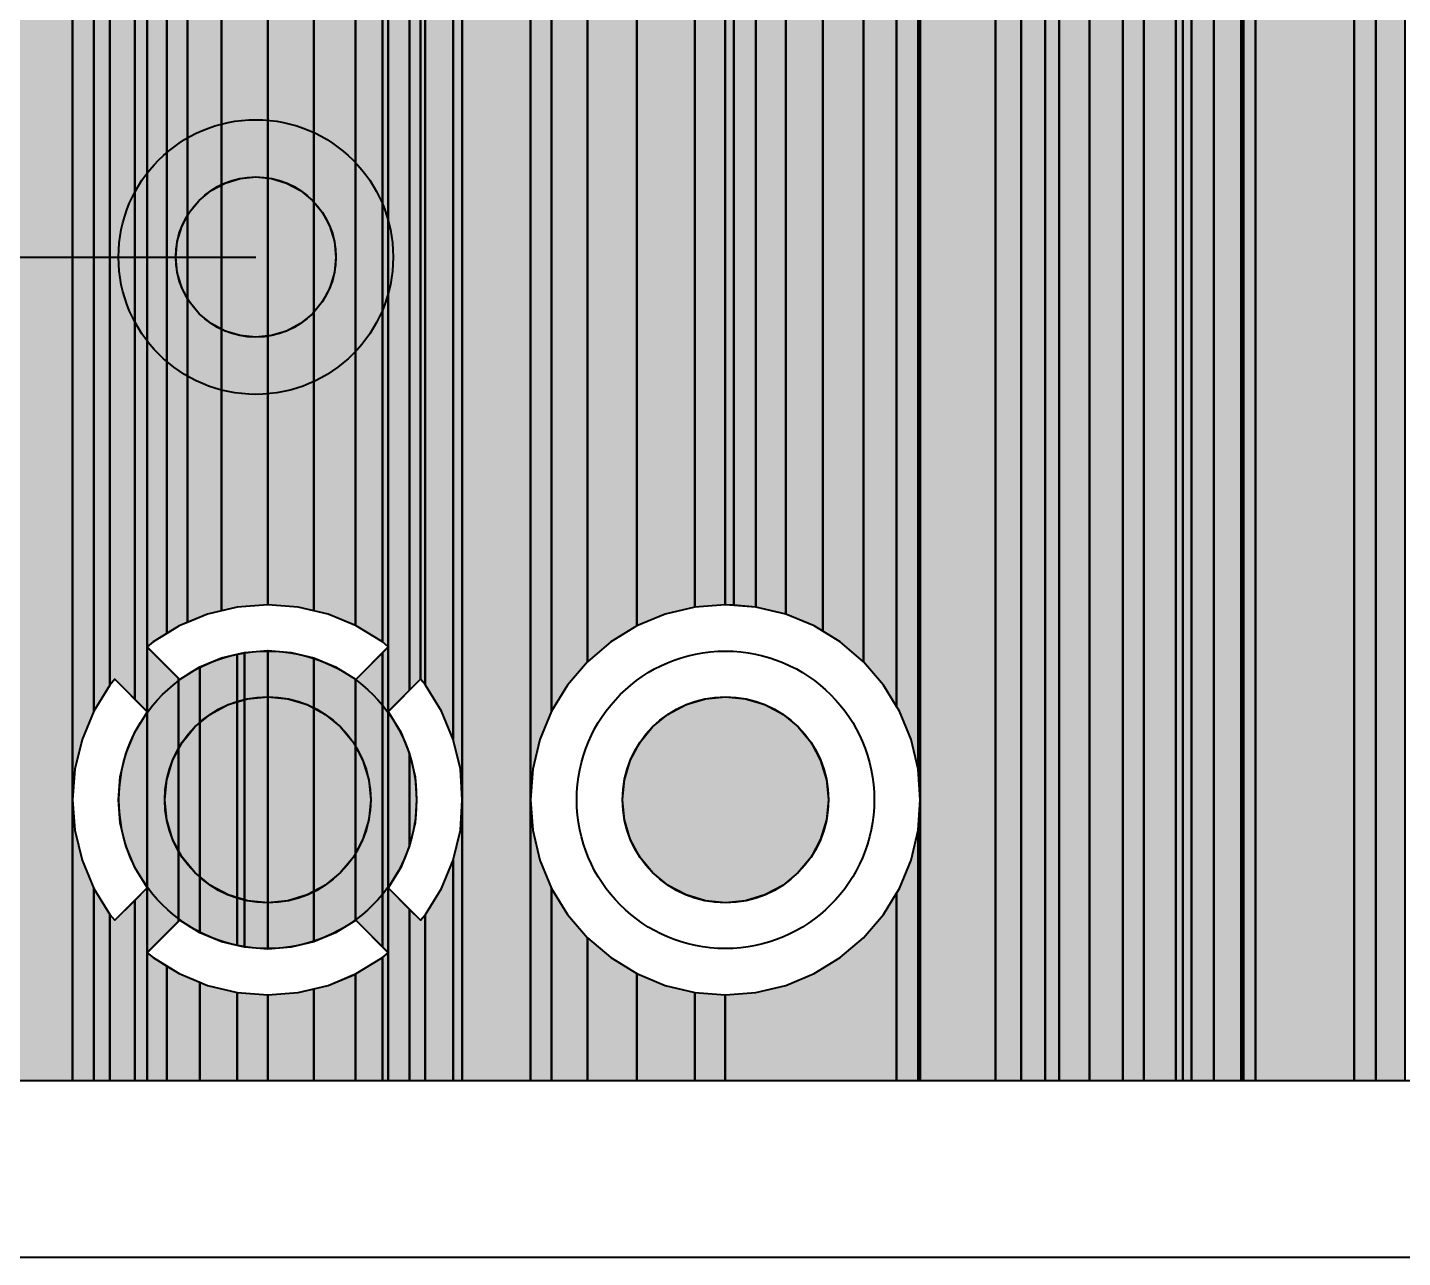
# Model space of a CAD drawing. Header units: millimetres. Extents: x 3 to 111, y 3 to 56.
# Drawn here: x 84.61 to 92.23, y 2.68 to 9.51 of the extents above; entities that cross this region are included whole.
import ezdxf

# ---------------------------------------------------------------- set-up
doc = ezdxf.new("R2010")
doc.units = ezdxf.units.MM
for name, color, linetype in [('bottom_copper', 7, 'Continuous'), ('bottom_silk', 7, 'Continuous'), ('drill_plated', 7, 'Continuous'), ('outline', 7, 'Continuous'), ('top_copper', 7, 'Continuous'), ('top_silk', 7, 'Continuous')]:
    doc.layers.add(name, color=color, linetype=linetype)

# ---------------------------------------------------------------- blocks, each defined once
blk = doc.blocks.new('Block10549')
at = {"layer": 'bottom_copper', "lineweight": 40}
for points in [[(0, 0), (-0.1208, 0), (-0.1208, 38.4656), (-0.1194, 38.4655), (0, 38.475), (0, 0)], [(0.1601, 0), (0, 0), (0, 38.475), (0.0221, 38.4767), (0.1601, 38.5098), (0.1601, 0)]]:
    blk.add_hatch(color=7, dxfattribs=at).paths.add_polyline_path(points, flags=0)
at = {"layer": 'bottom_copper', "color": 7, "lineweight": 40}
for points in [[(0, 0), (-0.1208, 0), (-0.1208, 38.4656), (-0.1194, 38.4655), (0, 38.475), (0, 0)], [(0.1601, 0), (0, 0), (0, 38.475), (0.0221, 38.4767), (0.1601, 38.5098), (0.1601, 0)]]:
    blk.add_lwpolyline(points, close=True, dxfattribs=at)
blk = doc.blocks.new('Block11096')
at = {"layer": 'bottom_copper', "lineweight": 40}
for points in [[(0, 0), (-0.0473, 0), (-0.0473, 41.0658), (0, 41.0854), (0, 0)], [(0.1238, 0), (0, 0), (0, 39.37), (0.0112, 39.2285), (0.0443, 39.0905), (0.0986, 38.9594), (0.1238, 38.9183), (0.1238, 0)], [(0.2762, 0), (0.1238, 0), (0.1238, 38.9183), (0.1728, 38.8384), (0.2649, 38.7304), (0.2762, 38.7208), (0.2762, 0)], [(0.289, 0), (0.2762, 0), (0.2762, 38.7208), (0.289, 38.7098), (0.289, 0)], [(0.355, 0), (0.289, 0), (0.289, 38.7098), (0.355, 38.6535), (0.355, 0)]]:
    blk.add_hatch(color=7, dxfattribs=at).paths.add_polyline_path(points, flags=0)
at = {"layer": 'bottom_copper', "color": 7, "lineweight": 40}
for points in [[(0, 0), (-0.0473, 0), (-0.0473, 41.0658), (0, 41.0854), (0, 0)], [(0.1238, 0), (0, 0), (0, 39.37), (0.0112, 39.2285), (0.0443, 39.0905), (0.0986, 38.9594), (0.1238, 38.9183), (0.1238, 0)], [(0.2762, 0), (0.1238, 0), (0.1238, 38.9183), (0.1728, 38.8384), (0.2649, 38.7304), (0.2762, 38.7208), (0.2762, 0)], [(0.289, 0), (0.2762, 0), (0.2762, 38.7208), (0.289, 38.7098), (0.289, 0)], [(0.355, 0), (0.289, 0), (0.289, 38.7098), (0.355, 38.6535), (0.355, 0)]]:
    blk.add_lwpolyline(points, close=True, dxfattribs=at)
blk = doc.blocks.new('Block11674')
at = {"layer": 'bottom_copper', "lineweight": 40}
for points in [[(0.3781, 0), (0.2106, 0), (0.2106, 41.0866), (0.2994, 41.0498), (0.3781, 41.0309), (0.3781, 0)], [(0.8584, 0), (0.6805, 0), (0.6805, 41.0135), (0.7204, 41.0167), (0.8584, 41.0498), (0.8584, 0)], [(0.8971, 0), (0.8584, 0), (0.8584, 41.0498), (0.8971, 41.0658), (0.8971, 0)], [(0.5642, 0), (0.3781, 0), (0.3781, 41.0309), (0.4374, 41.0167), (0.5642, 41.0067), (0.5642, 0)], [(0.6805, 0), (0.5642, 0), (0.5642, 41.0067), (0.5789, 41.0055), (0.6805, 41.0135), (0.6805, 0)], [(0.2106, 0), (0.1331, 0), (0.1331, 39.0036), (0.1691, 39.0905), (0.2022, 39.2285), (0.2106, 39.37), (0.2106, 0)], [(0.1331, 0), (0, 0), (0, 38.7908), (0.0406, 38.8384), (0.1148, 38.9594), (0.1331, 39.0036), (0.1331, 0)], [(0, 0), (-0.143, 0), (-0.143, 38.6523), (-0.0515, 38.7304), (0, 38.7908), (0, 0)]]:
    blk.add_hatch(color=7, dxfattribs=at).paths.add_polyline_path(points, flags=0)
at = {"layer": 'bottom_copper', "color": 7, "lineweight": 40}
for points in [[(0.3781, 0), (0.2106, 0), (0.2106, 41.0866), (0.2994, 41.0498), (0.3781, 41.0309), (0.3781, 0)], [(0.8584, 0), (0.6805, 0), (0.6805, 41.0135), (0.7204, 41.0167), (0.8584, 41.0498), (0.8584, 0)], [(0.8971, 0), (0.8584, 0), (0.8584, 41.0498), (0.8971, 41.0658), (0.8971, 0)], [(0.5642, 0), (0.3781, 0), (0.3781, 41.0309), (0.4374, 41.0167), (0.5642, 41.0067), (0.5642, 0)], [(0.6805, 0), (0.5642, 0), (0.5642, 41.0067), (0.5789, 41.0055), (0.6805, 41.0135), (0.6805, 0)], [(0.2106, 0), (0.1331, 0), (0.1331, 39.0036), (0.1691, 39.0905), (0.2022, 39.2285), (0.2106, 39.37), (0.2106, 0)], [(0.1331, 0), (0, 0), (0, 38.7908), (0.0406, 38.8384), (0.1148, 38.9594), (0.1331, 39.0036), (0.1331, 0)], [(0, 0), (-0.143, 0), (-0.143, 38.6523), (-0.0515, 38.7304), (0, 38.7908), (0, 0)]]:
    blk.add_lwpolyline(points, close=True, dxfattribs=at)
blk = doc.blocks.new('Block11856')
at = {"layer": 'bottom_copper', "lineweight": 40}
for points in [[(0.4287, 0), (0.01, 0), (0.01, 38.4757), (0.0221, 38.4767), (0.1601, 38.5098), (0.2912, 38.5641), (0.4122, 38.6383), (0.4287, 38.6523), (0.4287, 0)], [(0, 1.7294), (-0.0397, 1.8946), (-0.1047, 2.0516), (-0.1208, 2.0779), (-0.1208, 38.4656), (-0.1194, 38.4655), (0, 38.475), (0, 1.7294)], [(0.01, 1.56), (0, 1.7294), (0, 38.475), (0.01, 38.4757), (0.01, 1.56)], [(0.01, 0), (0, 0), (0, 1.3906), (0.01, 1.56), (0.01, 0)], [(0, 0), (-0.1208, 0), (-0.1208, 1.0421), (-0.1047, 1.0684), (-0.0397, 1.2254), (0, 1.3906), (0, 0)]]:
    blk.add_hatch(color=7, dxfattribs=at).paths.add_polyline_path(points, flags=0)
at = {"layer": 'bottom_copper', "color": 7, "lineweight": 40}
for points in [[(0.4287, 0), (0.01, 0), (0.01, 38.4757), (0.0221, 38.4767), (0.1601, 38.5098), (0.2912, 38.5641), (0.4122, 38.6383), (0.4287, 38.6523), (0.4287, 0)], [(0, 1.7294), (-0.0397, 1.8946), (-0.1047, 2.0516), (-0.1208, 2.0779), (-0.1208, 38.4656), (-0.1194, 38.4655), (0, 38.475), (0, 1.7294)], [(0.01, 1.56), (0, 1.7294), (0, 38.475), (0.01, 38.4757), (0.01, 1.56)], [(0.01, 0), (0, 0), (0, 1.3906), (0.01, 1.56), (0.01, 0)], [(0, 0), (-0.1208, 0), (-0.1208, 1.0421), (-0.1047, 1.0684), (-0.0397, 1.2254), (0, 1.3906), (0, 0)]]:
    blk.add_lwpolyline(points, close=True, dxfattribs=at)
blk = doc.blocks.new('Block12200')
at = {"layer": 'bottom_copper', "lineweight": 40}
for points in [[(0, 0), (-0.0456, 0.0036), (-0.0473, 0.0035), (-0.0473, 46.0981), (-0.0456, 46.098), (0, 46.1016), (0, 0)], [(0.1238, -0.0097), (0, 0), (0, 36.7308), (0.0112, 36.5893), (0.0443, 36.4513), (0.0986, 36.3202), (0.1238, 36.2791), (0.1238, -0.0097)], [(0.289, -0.0494), (0.1238, -0.0097), (0.1238, 36.2791), (0.1728, 36.1992), (0.2649, 36.0912), (0.289, 36.0706), (0.289, -0.0494)], [(0.4939, -0.1438), (0.446, -0.1144), (0.289, -0.0494), (0.289, 36.0706), (0.3729, 35.9991), (0.4939, 35.9249), (0.4939, -0.1438)], [(0.7201, -0.3135), (0.5909, -0.2032), (0.4939, -0.1438), (0.4939, 35.9249), (0.625, 35.8706), (0.7201, 35.8478), (0.7201, -0.3135)], [(0.9031, -0.5613), (0.8304, -0.4427), (0.7201, -0.3135), (0.7201, 35.8478), (0.763, 35.8375), (0.9031, 35.8264), (0.9031, -0.5613)]]:
    blk.add_hatch(color=7, dxfattribs=at).paths.add_polyline_path(points, flags=0)
at = {"layer": 'bottom_copper', "color": 7, "lineweight": 40}
for points in [[(0, 0), (-0.0456, 0.0036), (-0.0473, 0.0035), (-0.0473, 46.0981), (-0.0456, 46.098), (0, 46.1016), (0, 0)], [(0.1238, -0.0097), (0, 0), (0, 36.7308), (0.0112, 36.5893), (0.0443, 36.4513), (0.0986, 36.3202), (0.1238, 36.2791), (0.1238, -0.0097)], [(0.289, -0.0494), (0.1238, -0.0097), (0.1238, 36.2791), (0.1728, 36.1992), (0.2649, 36.0912), (0.289, 36.0706), (0.289, -0.0494)], [(0.4939, -0.1438), (0.446, -0.1144), (0.289, -0.0494), (0.289, 36.0706), (0.3729, 35.9991), (0.4939, 35.9249), (0.4939, -0.1438)], [(0.7201, -0.3135), (0.5909, -0.2032), (0.4939, -0.1438), (0.4939, 35.9249), (0.625, 35.8706), (0.7201, 35.8478), (0.7201, -0.3135)], [(0.9031, -0.5613), (0.8304, -0.4427), (0.7201, -0.3135), (0.7201, 35.8478), (0.763, 35.8375), (0.9031, 35.8264), (0.9031, -0.5613)]]:
    blk.add_lwpolyline(points, close=True, dxfattribs=at)
blk = doc.blocks.new('Block12492')
at = {"layer": 'bottom_copper', "lineweight": 40}
for points in [[(0, 1.8946), (-0.065, 2.0516), (-0.1538, 2.1965), (-0.1559, 2.199), (-0.1559, 51.435), (0, 51.435), (0, 1.8946)], [(0.0497, 1.56), (0.0397, 1.7294), (0, 1.8946), (0, 51.435), (0.0497, 51.435), (0.0497, 1.56)], [(0.4274, 0), (0.0497, 0), (0.0497, 51.435), (0.4274, 51.435), (0.4274, 0)], [(0.5454, 2.0516), (0.4804, 1.8946), (0.4407, 1.7294), (0.4274, 1.56), (0.4274, 49.82), (0.4407, 49.6506), (0.4804, 49.4854), (0.5454, 49.3284), (0.5454, 2.0516)], [(0.7445, 2.3257), (0.6342, 2.1965), (0.5454, 2.0516), (0.5454, 49.3284), (0.6342, 49.1835), (0.7445, 49.0543), (0.7445, 2.3257)], [(1.0186, 2.5248), (0.8737, 2.436), (0.7445, 2.3257), (0.7445, 49.0543), (0.8737, 48.944), (1.0186, 48.8552), (1.0186, 2.5248)], [(1.3408, 2.6295), (1.1756, 2.5898), (1.0186, 2.5248), (1.0186, 48.8552), (1.1756, 48.7902), (1.3408, 48.7505), (1.3408, 2.6295)], [(1.5085, 2.6427), (1.3408, 2.6295), (1.3408, 48.7505), (1.5085, 48.7373), (1.5085, 2.6427)], [(0.0497, 0), (0, 0), (0, 1.2254), (0.0397, 1.3906), (0.0497, 1.56), (0.0497, 0)], [(0.5454, 0), (0.4274, 0), (0.4274, 1.56), (0.4407, 1.3906), (0.4804, 1.2254), (0.5454, 1.0684), (0.5454, 0)], [(0, 0), (-0.1559, 0), (-0.1559, 0.921), (-0.1538, 0.9235), (-0.065, 1.0684), (0, 1.2254), (0, 0)], [(0.7445, 0), (0.5454, 0), (0.5454, 1.0684), (0.6342, 0.9235), (0.7445, 0.7943), (0.7445, 0)], [(1.0186, 0), (0.7445, 0), (0.7445, 0.7943), (0.8737, 0.684), (1.0186, 0.5952), (1.0186, 0)], [(1.3408, 0), (1.0186, 0), (1.0186, 0.5952), (1.1756, 0.5302), (1.3408, 0.4905), (1.3408, 0)], [(1.5085, 0), (1.3408, 0), (1.3408, 0.4905), (1.5085, 0.4773), (1.5085, 0)]]:
    blk.add_hatch(color=7, dxfattribs=at).paths.add_polyline_path(points, flags=0)
at = {"layer": 'bottom_copper', "color": 7, "lineweight": 40}
for points in [[(0, 1.8946), (-0.065, 2.0516), (-0.1538, 2.1965), (-0.1559, 2.199), (-0.1559, 51.435), (0, 51.435), (0, 1.8946)], [(0.0497, 1.56), (0.0397, 1.7294), (0, 1.8946), (0, 51.435), (0.0497, 51.435), (0.0497, 1.56)], [(0.4274, 0), (0.0497, 0), (0.0497, 51.435), (0.4274, 51.435), (0.4274, 0)], [(0.5454, 2.0516), (0.4804, 1.8946), (0.4407, 1.7294), (0.4274, 1.56), (0.4274, 49.82), (0.4407, 49.6506), (0.4804, 49.4854), (0.5454, 49.3284), (0.5454, 2.0516)], [(0.7445, 2.3257), (0.6342, 2.1965), (0.5454, 2.0516), (0.5454, 49.3284), (0.6342, 49.1835), (0.7445, 49.0543), (0.7445, 2.3257)], [(1.0186, 2.5248), (0.8737, 2.436), (0.7445, 2.3257), (0.7445, 49.0543), (0.8737, 48.944), (1.0186, 48.8552), (1.0186, 2.5248)], [(1.3408, 2.6295), (1.1756, 2.5898), (1.0186, 2.5248), (1.0186, 48.8552), (1.1756, 48.7902), (1.3408, 48.7505), (1.3408, 2.6295)], [(1.5085, 2.6427), (1.3408, 2.6295), (1.3408, 48.7505), (1.5085, 48.7373), (1.5085, 2.6427)], [(0.0497, 0), (0, 0), (0, 1.2254), (0.0397, 1.3906), (0.0497, 1.56), (0.0497, 0)], [(0.5454, 0), (0.4274, 0), (0.4274, 1.56), (0.4407, 1.3906), (0.4804, 1.2254), (0.5454, 1.0684), (0.5454, 0)], [(0, 0), (-0.1559, 0), (-0.1559, 0.921), (-0.1538, 0.9235), (-0.065, 1.0684), (0, 1.2254), (0, 0)], [(0.7445, 0), (0.5454, 0), (0.5454, 1.0684), (0.6342, 0.9235), (0.7445, 0.7943), (0.7445, 0)], [(1.0186, 0), (0.7445, 0), (0.7445, 0.7943), (0.8737, 0.684), (1.0186, 0.5952), (1.0186, 0)], [(1.3408, 0), (1.0186, 0), (1.0186, 0.5952), (1.1756, 0.5302), (1.3408, 0.4905), (1.3408, 0)], [(1.5085, 0), (1.3408, 0), (1.3408, 0.4905), (1.5085, 0.4773), (1.5085, 0)]]:
    blk.add_lwpolyline(points, close=True, dxfattribs=at)
blk = doc.blocks.new('Block12764')
at = {"layer": 'bottom_copper', "lineweight": 40}
for points in [[(0, 2.6087), (-0.0865, 2.6295), (-0.2559, 2.6428), (-0.2559, 51.435), (0, 51.435), (0, 2.6087)], [(0.2308, 2.5268), (0.0787, 2.5898), (0, 2.6087), (0, 51.435), (0.2308, 51.435), (0.2308, 2.5268)], [(0.3806, 2.436), (0.2357, 2.5248), (0.2308, 2.5268), (0.2308, 51.435), (0.3806, 51.435), (0.3806, 2.436)], [(0.4129, 2.4084), (0.3806, 2.436), (0.3806, 51.435), (0.4129, 51.435), (0.4129, 2.4084)], [(0.5316, 2.1679), (0.4129, 2.0491), (0.4129, 51.435), (0.5316, 51.435), (0.5316, 2.1679)], [(0.5925, 2.2288), (0.5316, 2.1679), (0.5316, 51.435), (0.5925, 51.435), (0.5925, 2.2288)], [(0.618, 2.199), (0.5925, 2.2288), (0.5925, 51.435), (0.618, 51.435), (0.618, 2.199)], [(0, 0.7725), (-0.1264, 0.7421), (-0.2559, 0.732), (-0.2559, 2.388), (-0.1264, 2.3779), (0, 2.3475), (0, 0.7725)], [(0.3806, 0.7439), (0.2327, 0.8917), (0.2308, 0.8901), (0.2308, 2.2299), (0.2327, 2.2283), (0.3806, 2.3761), (0.3806, 0.7439)], [(0.4124, 0.7121), (0.3806, 0.7439), (0.3806, 2.3761), (0.4124, 2.4079), (0.4124, 0.7121)], [(0.4129, 2.0491), (0.4124, 2.0486), (0.4124, 2.4079), (0.4129, 2.4084), (0.4129, 2.0491)], [(0.2308, 0.8901), (0.12, 0.8222), (0, 0.7725), (0, 2.3475), (0.12, 2.2978), (0.2308, 2.2299), (0.2308, 0.8901)], [(0.5316, 1.3041), (0.4819, 1.1841), (0.414, 1.0733), (0.4124, 1.0714), (0.4124, 2.0486), (0.414, 2.0467), (0.4819, 1.9359), (0.5316, 1.8159), (0.5316, 1.3041)], [(0.562, 1.4305), (0.5316, 1.3041), (0.5316, 1.8159), (0.562, 1.6895), (0.5696, 1.56), (0.562, 1.4305)], [(0.4129, 0.7116), (0.4124, 0.7121), (0.4124, 1.0714), (0.4129, 1.0709), (0.4129, 0.7116)], [(0.5316, 0), (0.4129, 0), (0.4129, 1.0709), (0.5316, 0.9521), (0.5316, 0)], [(0.618, 0), (0.5316, 0), (0.5316, 0.9521), (0.5925, 0.8912), (0.618, 0.921), (0.618, 0)], [(0.4129, 0), (0.3806, 0), (0.3806, 0.684), (0.4129, 0.7116), (0.4129, 0)], [(0.3806, 0), (0.2308, 0), (0.2308, 0.5932), (0.2357, 0.5952), (0.3806, 0.684), (0.3806, 0)], [(0.2308, 0), (0, 0), (0, 0.5113), (0.0787, 0.5302), (0.2308, 0.5932), (0.2308, 0)], [(0, 0), (-0.2559, 0), (-0.2559, 0.4772), (-0.0865, 0.4905), (0, 0.5113), (0, 0)]]:
    blk.add_hatch(color=7, dxfattribs=at).paths.add_polyline_path(points, flags=0)
at = {"layer": 'bottom_copper', "color": 7, "lineweight": 40}
for points in [[(0, 2.6087), (-0.0865, 2.6295), (-0.2559, 2.6428), (-0.2559, 51.435), (0, 51.435), (0, 2.6087)], [(0.2308, 2.5268), (0.0787, 2.5898), (0, 2.6087), (0, 51.435), (0.2308, 51.435), (0.2308, 2.5268)], [(0.3806, 2.436), (0.2357, 2.5248), (0.2308, 2.5268), (0.2308, 51.435), (0.3806, 51.435), (0.3806, 2.436)], [(0.4129, 2.4084), (0.3806, 2.436), (0.3806, 51.435), (0.4129, 51.435), (0.4129, 2.4084)], [(0.5316, 2.1679), (0.4129, 2.0491), (0.4129, 51.435), (0.5316, 51.435), (0.5316, 2.1679)], [(0.5925, 2.2288), (0.5316, 2.1679), (0.5316, 51.435), (0.5925, 51.435), (0.5925, 2.2288)], [(0.618, 2.199), (0.5925, 2.2288), (0.5925, 51.435), (0.618, 51.435), (0.618, 2.199)], [(0, 0.7725), (-0.1264, 0.7421), (-0.2559, 0.732), (-0.2559, 2.388), (-0.1264, 2.3779), (0, 2.3475), (0, 0.7725)], [(0.3806, 0.7439), (0.2327, 0.8917), (0.2308, 0.8901), (0.2308, 2.2299), (0.2327, 2.2283), (0.3806, 2.3761), (0.3806, 0.7439)], [(0.4124, 0.7121), (0.3806, 0.7439), (0.3806, 2.3761), (0.4124, 2.4079), (0.4124, 0.7121)], [(0.4129, 2.0491), (0.4124, 2.0486), (0.4124, 2.4079), (0.4129, 2.4084), (0.4129, 2.0491)], [(0.2308, 0.8901), (0.12, 0.8222), (0, 0.7725), (0, 2.3475), (0.12, 2.2978), (0.2308, 2.2299), (0.2308, 0.8901)], [(0.5316, 1.3041), (0.4819, 1.1841), (0.414, 1.0733), (0.4124, 1.0714), (0.4124, 2.0486), (0.414, 2.0467), (0.4819, 1.9359), (0.5316, 1.8159), (0.5316, 1.3041)], [(0.562, 1.4305), (0.5316, 1.3041), (0.5316, 1.8159), (0.562, 1.6895), (0.5696, 1.56), (0.562, 1.4305)], [(0.4129, 0.7116), (0.4124, 0.7121), (0.4124, 1.0714), (0.4129, 1.0709), (0.4129, 0.7116)], [(0.5316, 0), (0.4129, 0), (0.4129, 1.0709), (0.5316, 0.9521), (0.5316, 0)], [(0.618, 0), (0.5316, 0), (0.5316, 0.9521), (0.5925, 0.8912), (0.618, 0.921), (0.618, 0)], [(0.4129, 0), (0.3806, 0), (0.3806, 0.684), (0.4129, 0.7116), (0.4129, 0)], [(0.3806, 0), (0.2308, 0), (0.2308, 0.5932), (0.2357, 0.5952), (0.3806, 0.684), (0.3806, 0)], [(0.2308, 0), (0, 0), (0, 0.5113), (0.0787, 0.5302), (0.2308, 0.5932), (0.2308, 0)], [(0, 0), (-0.2559, 0), (-0.2559, 0.4772), (-0.0865, 0.4905), (0, 0.5113), (0, 0)]]:
    blk.add_lwpolyline(points, close=True, dxfattribs=at)
blk = doc.blocks.new('Block13166')
at = {"layer": 'bottom_copper', "lineweight": 40}
for points in [[(0.4819, 2.6087), (0.4032, 2.5898), (0.2933, 2.5443), (0.2933, 51.435), (0.4819, 51.435), (0.4819, 2.6087)], [(0.7378, 2.6428), (0.5684, 2.6295), (0.4819, 2.6087), (0.4819, 51.435), (0.7378, 51.435), (0.7378, 2.6428)], [(0.2933, 2.5443), (0.2462, 2.5248), (0.1786, 2.4834), (0.1786, 49.3284), (0.2436, 49.4854), (0.2833, 49.6506), (0.2933, 49.82), (0.2933, 2.5443)], [(0.1786, 2.4834), (0.1013, 2.436), (0.069, 2.4084), (0.069, 49.1591), (0.0898, 49.1835), (0.1786, 49.3284), (0.1786, 2.4834)], [(0.069, 2.0491), (0, 2.1181), (0, 49.0783), (0.069, 49.1591), (0.069, 2.0491)], [(0, 2.1181), (-0.1106, 2.2288), (-0.1377, 2.197), (-0.1377, 48.9542), (-0.0205, 49.0543), (0, 49.0783), (0, 2.1181)], [(0.0695, 2.0486), (0.069, 2.0491), (0.069, 2.4084), (0.0695, 2.4079), (0.0695, 2.0486)], [(0.2436, 0.8861), (0.0695, 0.7121), (0.0695, 2.4079), (0.2436, 2.2339), (0.2436, 0.8861)], [(0.5684, 0.7517), (0.4819, 0.7725), (0.3619, 0.8222), (0.3619, 2.2978), (0.4819, 2.3475), (0.5684, 2.3683), (0.5684, 0.7517)], [(0.6083, 0.7421), (0.5684, 0.7517), (0.5684, 2.3683), (0.6083, 2.3779), (0.6083, 0.7421)], [(0.7378, 0.732), (0.6083, 0.7421), (0.6083, 2.3779), (0.7378, 2.388), (0.7378, 0.732)], [(0.3619, 0.8222), (0.2511, 0.8901), (0.2492, 0.8917), (0.2436, 0.8861), (0.2436, 2.2339), (0.2492, 2.2283), (0.2511, 2.2299), (0.3619, 2.2978), (0.3619, 0.8222)], [(0.0679, 1.0733), (0, 1.1841), (-0.0497, 1.3041), (-0.0801, 1.4305), (-0.0902, 1.56), (-0.0801, 1.6895), (-0.0497, 1.8159), (0, 1.9359), (0.0679, 2.0467), (0.0679, 1.0733)], [(0.0695, 1.0714), (0.0679, 1.0733), (0.0679, 2.0467), (0.0695, 2.0486), (0.0695, 1.0714)], [(0.069, 0), (0, 0), (0, 1.0019), (0.069, 1.0709), (0.069, 0)], [(0.0695, 0.7121), (0.069, 0.7116), (0.069, 1.0709), (0.0695, 1.0714), (0.0695, 0.7121)], [(0, 0), (-0.1377, 0), (-0.1377, 0.923), (-0.1106, 0.8912), (0, 1.0019), (0, 0)], [(0.1786, 0), (0.069, 0), (0.069, 0.7116), (0.1013, 0.684), (0.1786, 0.6366), (0.1786, 0)], [(0.3619, 0), (0.1786, 0), (0.1786, 0.6366), (0.2462, 0.5952), (0.3619, 0.5473), (0.3619, 0)], [(0.5684, 0), (0.3619, 0), (0.3619, 0.5473), (0.4032, 0.5302), (0.5684, 0.4905), (0.5684, 0)], [(0.7378, 0), (0.5684, 0), (0.5684, 0.4905), (0.7378, 0.4772), (0.7378, 0)]]:
    blk.add_hatch(color=7, dxfattribs=at).paths.add_polyline_path(points, flags=0)
at = {"layer": 'bottom_copper', "color": 7, "lineweight": 40}
for points in [[(0.4819, 2.6087), (0.4032, 2.5898), (0.2933, 2.5443), (0.2933, 51.435), (0.4819, 51.435), (0.4819, 2.6087)], [(0.7378, 2.6428), (0.5684, 2.6295), (0.4819, 2.6087), (0.4819, 51.435), (0.7378, 51.435), (0.7378, 2.6428)], [(0.2933, 2.5443), (0.2462, 2.5248), (0.1786, 2.4834), (0.1786, 49.3284), (0.2436, 49.4854), (0.2833, 49.6506), (0.2933, 49.82), (0.2933, 2.5443)], [(0.1786, 2.4834), (0.1013, 2.436), (0.069, 2.4084), (0.069, 49.1591), (0.0898, 49.1835), (0.1786, 49.3284), (0.1786, 2.4834)], [(0.069, 2.0491), (0, 2.1181), (0, 49.0783), (0.069, 49.1591), (0.069, 2.0491)], [(0, 2.1181), (-0.1106, 2.2288), (-0.1377, 2.197), (-0.1377, 48.9542), (-0.0205, 49.0543), (0, 49.0783), (0, 2.1181)], [(0.0695, 2.0486), (0.069, 2.0491), (0.069, 2.4084), (0.0695, 2.4079), (0.0695, 2.0486)], [(0.2436, 0.8861), (0.0695, 0.7121), (0.0695, 2.4079), (0.2436, 2.2339), (0.2436, 0.8861)], [(0.5684, 0.7517), (0.4819, 0.7725), (0.3619, 0.8222), (0.3619, 2.2978), (0.4819, 2.3475), (0.5684, 2.3683), (0.5684, 0.7517)], [(0.6083, 0.7421), (0.5684, 0.7517), (0.5684, 2.3683), (0.6083, 2.3779), (0.6083, 0.7421)], [(0.7378, 0.732), (0.6083, 0.7421), (0.6083, 2.3779), (0.7378, 2.388), (0.7378, 0.732)], [(0.3619, 0.8222), (0.2511, 0.8901), (0.2492, 0.8917), (0.2436, 0.8861), (0.2436, 2.2339), (0.2492, 2.2283), (0.2511, 2.2299), (0.3619, 2.2978), (0.3619, 0.8222)], [(0.0679, 1.0733), (0, 1.1841), (-0.0497, 1.3041), (-0.0801, 1.4305), (-0.0902, 1.56), (-0.0801, 1.6895), (-0.0497, 1.8159), (0, 1.9359), (0.0679, 2.0467), (0.0679, 1.0733)], [(0.0695, 1.0714), (0.0679, 1.0733), (0.0679, 2.0467), (0.0695, 2.0486), (0.0695, 1.0714)], [(0.069, 0), (0, 0), (0, 1.0019), (0.069, 1.0709), (0.069, 0)], [(0.0695, 0.7121), (0.069, 0.7116), (0.069, 1.0709), (0.0695, 1.0714), (0.0695, 0.7121)], [(0, 0), (-0.1377, 0), (-0.1377, 0.923), (-0.1106, 0.8912), (0, 1.0019), (0, 0)], [(0.1786, 0), (0.069, 0), (0.069, 0.7116), (0.1013, 0.684), (0.1786, 0.6366), (0.1786, 0)], [(0.3619, 0), (0.1786, 0), (0.1786, 0.6366), (0.2462, 0.5952), (0.3619, 0.5473), (0.3619, 0)], [(0.5684, 0), (0.3619, 0), (0.3619, 0.5473), (0.4032, 0.5302), (0.5684, 0.4905), (0.5684, 0)], [(0.7378, 0), (0.5684, 0), (0.5684, 0.4905), (0.7378, 0.4772), (0.7378, 0)]]:
    blk.add_lwpolyline(points, close=True, dxfattribs=at)
blk = doc.blocks.new('Block13323')
at = {"layer": 'bottom_copper', "lineweight": 40}
for points in [[(0.5845, 2.1965), (0.4957, 2.0516), (0.4957, 48.8966), (0.573, 48.944), (0.5845, 48.9538), (0.5845, 2.1965)], [(0.585, 2.197), (0.5845, 2.1965), (0.5845, 48.9538), (0.585, 48.9542), (0.585, 2.197)], [(0.3777, 0), (0, 0), (0, 48.7422), (0.1059, 48.7505), (0.2711, 48.7902), (0.3777, 48.8343), (0.3777, 0)], [(0.4957, 2.0516), (0.4307, 1.8946), (0.391, 1.7294), (0.3777, 1.56), (0.3777, 48.8343), (0.4281, 48.8552), (0.4957, 48.8966), (0.4957, 2.0516)], [(0.4957, 0), (0.3777, 0), (0.3777, 1.56), (0.391, 1.3906), (0.4307, 1.2254), (0.4957, 1.0684), (0.4957, 0)], [(0.585, 0), (0.4957, 0), (0.4957, 1.0684), (0.5845, 0.9235), (0.585, 0.923), (0.585, 0)]]:
    blk.add_hatch(color=7, dxfattribs=at).paths.add_polyline_path(points, flags=0)
at = {"layer": 'bottom_copper', "color": 7, "lineweight": 40}
for points in [[(0.5845, 2.1965), (0.4957, 2.0516), (0.4957, 48.8966), (0.573, 48.944), (0.5845, 48.9538), (0.5845, 2.1965)], [(0.585, 2.197), (0.5845, 2.1965), (0.5845, 48.9538), (0.585, 48.9542), (0.585, 2.197)], [(0.3777, 0), (0, 0), (0, 48.7422), (0.1059, 48.7505), (0.2711, 48.7902), (0.3777, 48.8343), (0.3777, 0)], [(0.4957, 2.0516), (0.4307, 1.8946), (0.391, 1.7294), (0.3777, 1.56), (0.3777, 48.8343), (0.4281, 48.8552), (0.4957, 48.8966), (0.4957, 2.0516)], [(0.4957, 0), (0.3777, 0), (0.3777, 1.56), (0.391, 1.3906), (0.4307, 1.2254), (0.4957, 1.0684), (0.4957, 0)], [(0.585, 0), (0.4957, 0), (0.4957, 1.0684), (0.5845, 0.9235), (0.585, 0.923), (0.585, 0)]]:
    blk.add_lwpolyline(points, close=True, dxfattribs=at)

msp = doc.modelspace()

# ---------------------------------------------------------------- hatches: boundary and pattern name
at = {"layer": 'bottom_copper', "lineweight": 40}
for points in [[(91.9667, 3.66), (91.4186, 3.66), (91.4186, 42.3135), (91.4365, 42.2983), (91.5575, 42.2241), (91.6886, 42.1698), (91.8266, 42.1367), (91.9667, 42.1256), (91.9667, 3.66)], [(86.308, 8.1453), (86.2827, 8.0619), (86.2416, 7.985), (86.1863, 7.9177), (86.119, 7.8624), (86.0421, 7.8213), (85.9587, 7.796), (85.872, 7.7875), (85.7853, 7.796), (85.7019, 7.8213), (85.625, 7.8624), (85.5577, 7.9177), (85.5024, 7.985), (85.4613, 8.0619), (85.436, 8.1453), (85.4275, 8.232), (85.436, 8.3187), (85.4613, 8.4021), (85.5024, 8.479), (85.5577, 8.5463), (85.625, 8.6016), (85.7019, 8.6427), (85.7853, 8.668), (85.872, 8.6765), (85.9587, 8.668), (86.0421, 8.6427), (86.119, 8.6016), (86.1863, 8.5463), (86.2416, 8.479), (86.2827, 8.4021), (86.308, 8.3187), (86.3165, 8.232), (86.308, 8.1453)], [(86.4985, 5.1085), (86.466, 5.0013), (86.4132, 4.9025), (86.3421, 4.8159), (86.2555, 4.7448), (86.1567, 4.692), (86.0495, 4.6595), (85.938, 4.6485), (85.8265, 4.6595), (85.7193, 4.692), (85.6205, 4.7448), (85.5339, 4.8159), (85.4628, 4.9025), (85.41, 5.0013), (85.3775, 5.1085), (85.3665, 5.22), (85.3775, 5.3315), (85.41, 5.4387), (85.4628, 5.5375), (85.5339, 5.6241), (85.6205, 5.6952), (85.7193, 5.748), (85.8265, 5.7805), (85.938, 5.7915), (86.0495, 5.7805), (86.1567, 5.748), (86.2555, 5.6952), (86.3421, 5.6241), (86.4132, 5.5375), (86.466, 5.4387), (86.4985, 5.3315), (86.5095, 5.22), (86.4985, 5.1085)], [(89.0385, 5.1085), (89.006, 5.0013), (88.9532, 4.9025), (88.8821, 4.8159), (88.7955, 4.7448), (88.6967, 4.692), (88.5895, 4.6595), (88.478, 4.6485), (88.3665, 4.6595), (88.2593, 4.692), (88.1605, 4.7448), (88.0739, 4.8159), (88.0028, 4.9025), (87.95, 5.0013), (87.9175, 5.1085), (87.9065, 5.22), (87.9175, 5.3315), (87.95, 5.4387), (88.0028, 5.5375), (88.0739, 5.6241), (88.1605, 5.6952), (88.2593, 5.748), (88.3665, 5.7805), (88.478, 5.7915), (88.5895, 5.7805), (88.6967, 5.748), (88.7955, 5.6952), (88.8821, 5.6241), (88.9532, 5.5375), (89.006, 5.4387), (89.0385, 5.3315), (89.0495, 5.22), (89.0385, 5.1085)], [(89.4267, 3.66), (88.4763, 3.66), (88.4763, 4.1373), (88.478, 4.1372), (88.6474, 4.1505), (88.8126, 4.1902), (88.9696, 4.2552), (89.1145, 4.344), (89.2437, 4.4543), (89.354, 4.5835), (89.4267, 4.7021), (89.4267, 3.66)]]:
    msp.add_hatch(color=7, dxfattribs=at).paths.add_polyline_path(points, flags=0)
at = {"layer": 'drill_plated', "lineweight": 40}
for points in [[(86.308, 8.1453), (86.2827, 8.0619), (86.2416, 7.985), (86.1863, 7.9177), (86.119, 7.8624), (86.0421, 7.8213), (85.9587, 7.796), (85.872, 7.7875), (85.7853, 7.796), (85.7019, 7.8213), (85.625, 7.8624), (85.5577, 7.9177), (85.5024, 7.985), (85.4613, 8.0619), (85.436, 8.1453), (85.4275, 8.232), (85.436, 8.3187), (85.4613, 8.4021), (85.5024, 8.479), (85.5577, 8.5463), (85.625, 8.6016), (85.7019, 8.6427), (85.7853, 8.668), (85.872, 8.6765), (85.9587, 8.668), (86.0421, 8.6427), (86.119, 8.6016), (86.1863, 8.5463), (86.2416, 8.479), (86.2827, 8.4021), (86.308, 8.3187), (86.3165, 8.232), (86.308, 8.1453)], [(86.4985, 5.1085), (86.466, 5.0013), (86.4132, 4.9025), (86.3421, 4.8159), (86.2555, 4.7448), (86.1567, 4.692), (86.0495, 4.6595), (85.938, 4.6485), (85.8265, 4.6595), (85.7193, 4.692), (85.6205, 4.7448), (85.5339, 4.8159), (85.4628, 4.9025), (85.41, 5.0013), (85.3775, 5.1085), (85.3665, 5.22), (85.3775, 5.3315), (85.41, 5.4387), (85.4628, 5.5375), (85.5339, 5.6241), (85.6205, 5.6952), (85.7193, 5.748), (85.8265, 5.7805), (85.938, 5.7915), (86.0495, 5.7805), (86.1567, 5.748), (86.2555, 5.6952), (86.3421, 5.6241), (86.4132, 5.5375), (86.466, 5.4387), (86.4985, 5.3315), (86.5095, 5.22), (86.4985, 5.1085)], [(89.0385, 5.1085), (89.006, 5.0013), (88.9532, 4.9025), (88.8821, 4.8159), (88.7955, 4.7448), (88.6967, 4.692), (88.5895, 4.6595), (88.478, 4.6485), (88.3665, 4.6595), (88.2593, 4.692), (88.1605, 4.7448), (88.0739, 4.8159), (88.0028, 4.9025), (87.95, 5.0013), (87.9175, 5.1085), (87.9065, 5.22), (87.9175, 5.3315), (87.95, 5.4387), (88.0028, 5.5375), (88.0739, 5.6241), (88.1605, 5.6952), (88.2593, 5.748), (88.3665, 5.7805), (88.478, 5.7915), (88.5895, 5.7805), (88.6967, 5.748), (88.7955, 5.6952), (88.8821, 5.6241), (88.9532, 5.5375), (89.006, 5.4387), (89.0385, 5.3315), (89.0495, 5.22), (89.0385, 5.1085)]]:
    msp.add_hatch(color=7, dxfattribs=at).paths.add_polyline_path(points, flags=0)
at = {"layer": 'top_copper', "lineweight": 40}
for points in [[(86.308, 8.1453), (86.2827, 8.0619), (86.2416, 7.985), (86.1863, 7.9177), (86.119, 7.8624), (86.0421, 7.8213), (85.9587, 7.796), (85.872, 7.7875), (85.7853, 7.796), (85.7019, 7.8213), (85.625, 7.8624), (85.5577, 7.9177), (85.5024, 7.985), (85.4613, 8.0619), (85.436, 8.1453), (85.4275, 8.232), (85.436, 8.3187), (85.4613, 8.4021), (85.5024, 8.479), (85.5577, 8.5463), (85.625, 8.6016), (85.7019, 8.6427), (85.7853, 8.668), (85.872, 8.6765), (85.9587, 8.668), (86.0421, 8.6427), (86.119, 8.6016), (86.1863, 8.5463), (86.2416, 8.479), (86.2827, 8.4021), (86.308, 8.3187), (86.3165, 8.232), (86.308, 8.1453)], [(86.4985, 5.1085), (86.466, 5.0013), (86.4132, 4.9025), (86.3421, 4.8159), (86.2555, 4.7448), (86.1567, 4.692), (86.0495, 4.6595), (85.938, 4.6485), (85.8265, 4.6595), (85.7193, 4.692), (85.6205, 4.7448), (85.5339, 4.8159), (85.4628, 4.9025), (85.41, 5.0013), (85.3775, 5.1085), (85.3665, 5.22), (85.3775, 5.3315), (85.41, 5.4387), (85.4628, 5.5375), (85.5339, 5.6241), (85.6205, 5.6952), (85.7193, 5.748), (85.8265, 5.7805), (85.938, 5.7915), (86.0495, 5.7805), (86.1567, 5.748), (86.2555, 5.6952), (86.3421, 5.6241), (86.4132, 5.5375), (86.466, 5.4387), (86.4985, 5.3315), (86.5095, 5.22), (86.4985, 5.1085)], [(89.0385, 5.1085), (89.006, 5.0013), (88.9532, 4.9025), (88.8821, 4.8159), (88.7955, 4.7448), (88.6967, 4.692), (88.5895, 4.6595), (88.478, 4.6485), (88.3665, 4.6595), (88.2593, 4.692), (88.1605, 4.7448), (88.0739, 4.8159), (88.0028, 4.9025), (87.95, 5.0013), (87.9175, 5.1085), (87.9065, 5.22), (87.9175, 5.3315), (87.95, 5.4387), (88.0028, 5.5375), (88.0739, 5.6241), (88.1605, 5.6952), (88.2593, 5.748), (88.3665, 5.7805), (88.478, 5.7915), (88.5895, 5.7805), (88.6967, 5.748), (88.7955, 5.6952), (88.8821, 5.6241), (88.9532, 5.5375), (89.006, 5.4387), (89.0385, 5.3315), (89.0495, 5.22), (89.0385, 5.1085)]]:
    msp.add_hatch(color=7, dxfattribs=at).paths.add_polyline_path(points, flags=0)

# ---------------------------------------------------------------- linework, layer by layer
at = {"layer": 'bottom_copper', "color": 7, "lineweight": 40}
for p, q in [((85.938, 6.3028), (85.938, 55.095)), ((85.938, 55.095), (85.938, 6.3028)), ((86.8119, 5.859), (86.8119, 55.095)), ((86.8119, 55.095), (86.8119, 5.859)), ((85.0625, 5.857), (85.0625, 52.6142)), ((85.0625, 52.6142), (85.0625, 5.857)), ((88.4763, 6.3027), (88.4763, 52.3973)), ((88.4763, 52.3973), (88.4763, 6.3027)), ((91.0163, 3.66), (91.0163, 44.7258)), ((91.0163, 44.7258), (91.0163, 3.66)), ((89.9762, 3.66), (89.9762, 42.3123)), ((89.9762, 42.3123), (89.9762, 3.66)), ((91.4186, 3.66), (91.4186, 42.3135)), ((91.4186, 42.3135), (91.4186, 3.66)), ((89.4267, 5.7379), (89.4267, 42.1256)), ((89.4267, 42.1256), (89.4267, 5.7379)), ((91.9667, 3.66), (91.9667, 42.1256)), ((91.9667, 42.1256), (91.9667, 3.66)), ((85.7686, 6.2895), (85.6034, 6.2498)), ((85.938, 6.3028), (85.7686, 6.2895)), ((86.1074, 6.2895), (85.938, 6.3028)), ((86.2726, 6.2498), (86.1074, 6.2895)), ((88.3086, 6.2895), (88.1434, 6.2498)), ((88.4763, 6.3027), (88.3086, 6.2895)), ((88.478, 6.3028), (88.4763, 6.3027)), ((88.6474, 6.2895), (88.478, 6.3028)), ((88.8126, 6.2498), (88.6474, 6.2895)), ((85.4464, 6.1848), (85.3015, 6.096)), ((85.6034, 6.2498), (85.4464, 6.1848)), ((86.4296, 6.1848), (86.2726, 6.2498)), ((86.5745, 6.096), (86.4296, 6.1848)), ((87.9864, 6.1848), (87.8415, 6.096)), ((88.1434, 6.2498), (87.9864, 6.1848)), ((88.9696, 6.1848), (88.8126, 6.2498)), ((89.1145, 6.096), (88.9696, 6.1848)), ((85.3015, 6.096), (85.2692, 6.0684)), ((85.2692, 6.0684), (85.4494, 5.8883)), ((85.6821, 6.0075), (85.8085, 6.0379)), ((85.8085, 6.0379), (85.938, 6.048)), ((85.938, 4.392), (85.938, 6.048)), ((85.938, 6.048), (86.0675, 6.0379)), ((85.938, 6.048), (85.938, 4.392)), ((86.0675, 6.0379), (86.1939, 6.0075)), ((86.4266, 5.8883), (86.6068, 6.0684)), ((86.6068, 6.0684), (86.5745, 6.096)), ((87.8415, 6.096), (87.7123, 5.9857)), ((89.2437, 5.9857), (89.1145, 6.096)), ((85.4513, 5.8899), (85.5621, 5.9578)), ((85.5621, 5.9578), (85.6821, 6.0075)), ((86.1939, 6.0075), (86.3139, 5.9578)), ((86.3139, 5.9578), (86.4247, 5.8899)), ((87.7123, 5.9857), (87.602, 5.8565)), ((89.354, 5.8565), (89.2437, 5.9857)), ((85.0896, 5.8888), (85.0625, 5.857)), ((85.2697, 5.7086), (85.0896, 5.8888)), ((85.4494, 5.8883), (85.4513, 5.8899)), ((86.4247, 5.8899), (86.4266, 5.8883)), ((86.7864, 5.8888), (86.6063, 5.7086)), ((86.8119, 5.859), (86.7864, 5.8888)), ((85.062, 5.8565), (84.9732, 5.7116)), ((85.0625, 5.857), (85.062, 5.8565)), ((86.814, 5.8565), (86.8119, 5.859)), ((86.9028, 5.7116), (86.814, 5.8565)), ((87.602, 5.8565), (87.5132, 5.7116)), ((89.4267, 5.7379), (89.354, 5.8565)), ((89.4428, 5.7116), (89.4267, 5.7379)), ((84.9732, 5.7116), (84.9082, 5.5546)), ((85.2002, 5.5959), (85.2681, 5.7067)), ((85.2681, 5.7067), (85.2697, 5.7086)), ((86.6063, 5.7086), (86.6079, 5.7067)), ((86.6079, 5.7067), (86.6758, 5.5959)), ((86.9678, 5.5546), (86.9028, 5.7116)), ((87.5132, 5.7116), (87.4482, 5.5546)), ((89.5078, 5.5546), (89.4428, 5.7116)), ((85.1505, 5.4759), (85.2002, 5.5959)), ((86.6758, 5.5959), (86.7255, 5.4759)), ((84.9082, 5.5546), (84.8685, 5.3894)), ((87.0075, 5.3894), (86.9678, 5.5546)), ((87.4482, 5.5546), (87.4085, 5.3894)), ((89.5475, 5.3894), (89.5078, 5.5546)), ((85.1201, 5.3495), (85.1505, 5.4759)), ((86.7255, 5.4759), (86.7559, 5.3495)), ((84.8685, 5.3894), (84.8552, 5.22)), ((85.11, 5.22), (85.1201, 5.3495)), ((86.7559, 5.3495), (86.7635, 5.22)), ((87.0175, 5.22), (87.0075, 5.3894)), ((87.4085, 5.3894), (87.3952, 5.22)), ((89.5575, 5.22), (89.5475, 5.3894)), ((84.8552, 5.22), (84.8685, 5.0506)), ((85.1201, 5.0905), (85.11, 5.22)), ((86.7635, 5.22), (86.7559, 5.0905)), ((87.0075, 5.0506), (87.0175, 5.22)), ((87.3952, 5.22), (87.4085, 5.0506)), ((89.5475, 5.0506), (89.5575, 5.22)), ((84.8685, 5.0506), (84.9082, 4.8854)), ((85.1505, 4.9641), (85.1201, 5.0905)), ((86.7559, 5.0905), (86.7255, 4.9641)), ((86.9678, 4.8854), (87.0075, 5.0506)), ((87.4085, 5.0506), (87.4482, 4.8854)), ((89.5078, 4.8854), (89.5475, 5.0506)), ((85.2002, 4.8441), (85.1505, 4.9641)), ((86.7255, 4.9641), (86.6758, 4.8441)), ((84.9082, 4.8854), (84.9732, 4.7284)), ((86.9028, 4.7284), (86.9678, 4.8854)), ((87.4482, 4.8854), (87.5132, 4.7284)), ((89.4428, 4.7284), (89.5078, 4.8854)), ((85.2681, 4.7333), (85.2002, 4.8441)), ((86.6758, 4.8441), (86.6079, 4.7333)), ((85.0896, 4.5512), (85.2697, 4.7314)), ((85.2697, 4.7314), (85.2681, 4.7333)), ((86.6079, 4.7333), (86.6063, 4.7314)), ((86.6063, 4.7314), (86.7864, 4.5512)), ((84.9732, 4.7284), (85.062, 4.5835)), ((86.814, 4.5835), (86.9028, 4.7284)), ((87.5132, 4.7284), (87.602, 4.5835)), ((89.354, 4.5835), (89.4267, 4.7021)), ((89.4267, 4.7021), (89.4428, 4.7284)), ((89.4267, 3.66), (89.4267, 4.7021)), ((89.4267, 4.7021), (89.4267, 3.66)), ((85.062, 4.5835), (85.0625, 4.583)), ((85.0625, 3.66), (85.0625, 4.583)), ((85.0625, 4.583), (85.0896, 4.5512)), ((85.0625, 4.583), (85.0625, 3.66)), ((86.7864, 4.5512), (86.8119, 4.581)), ((86.8119, 4.581), (86.814, 4.5835)), ((86.8119, 3.66), (86.8119, 4.581)), ((86.8119, 4.581), (86.8119, 3.66)), ((87.602, 4.5835), (87.7123, 4.4543)), ((89.2437, 4.4543), (89.354, 4.5835)), ((85.4494, 4.5517), (85.2692, 4.3716)), ((85.4513, 4.5501), (85.4494, 4.5517)), ((85.5621, 4.4822), (85.4513, 4.5501)), ((86.4247, 4.5501), (86.3139, 4.4822)), ((86.4266, 4.5517), (86.4247, 4.5501)), ((86.6068, 4.3716), (86.4266, 4.5517)), ((85.6821, 4.4325), (85.5621, 4.4822)), ((85.8085, 4.4021), (85.6821, 4.4325)), ((86.1939, 4.4325), (86.0675, 4.4021)), ((86.3139, 4.4822), (86.1939, 4.4325)), ((87.7123, 4.4543), (87.8415, 4.344)), ((89.1145, 4.344), (89.2437, 4.4543)), ((85.2692, 4.3716), (85.3015, 4.344)), ((85.938, 4.392), (85.8085, 4.4021)), ((86.0675, 4.4021), (85.938, 4.392)), ((86.5745, 4.344), (86.6068, 4.3716)), ((85.3015, 4.344), (85.4464, 4.2552)), ((86.4296, 4.2552), (86.5745, 4.344)), ((87.8415, 4.344), (87.9864, 4.2552)), ((88.9696, 4.2552), (89.1145, 4.344)), ((85.4464, 4.2552), (85.6034, 4.1902)), ((86.2726, 4.1902), (86.4296, 4.2552)), ((87.9864, 4.2552), (88.1434, 4.1902)), ((88.8126, 4.1902), (88.9696, 4.2552)), ((85.6034, 4.1902), (85.7686, 4.1505)), ((85.7686, 4.1505), (85.938, 4.1372)), ((85.938, 4.1372), (86.1074, 4.1505)), ((85.938, 3.66), (85.938, 4.1372)), ((85.938, 4.1372), (85.938, 3.66)), ((86.1074, 4.1505), (86.2726, 4.1902)), ((88.1434, 4.1902), (88.3086, 4.1505)), ((88.3086, 4.1505), (88.4763, 4.1373)), ((88.4763, 3.66), (88.4763, 4.1373)), ((88.4763, 4.1373), (88.478, 4.1372)), ((88.4763, 4.1373), (88.4763, 3.66)), ((88.478, 4.1372), (88.6474, 4.1505)), ((88.6474, 4.1505), (88.8126, 4.1902)), ((85.0625, 3.66), (84.4123, 3.66)), ((85.938, 3.66), (85.0625, 3.66)), ((86.8119, 3.66), (85.938, 3.66)), ((88.4763, 3.66), (86.8119, 3.66)), ((89.4267, 3.66), (88.4763, 3.66)), ((89.9762, 3.66), (89.4267, 3.66)), ((91.0163, 3.66), (89.9762, 3.66)), ((91.4186, 3.66), (91.0163, 3.66)), ((91.9667, 3.66), (91.4186, 3.66)), ((93.5563, 3.66), (91.9667, 3.66))]:
    msp.add_line(p, q, dxfattribs=at)
for points in [[(91.9667, 3.66), (91.4186, 3.66), (91.4186, 42.3135), (91.4365, 42.2983), (91.5575, 42.2241), (91.6886, 42.1698), (91.8266, 42.1367), (91.9667, 42.1256), (91.9667, 3.66)], [(86.308, 8.1453), (86.2827, 8.0619), (86.2416, 7.985), (86.1863, 7.9177), (86.119, 7.8624), (86.0421, 7.8213), (85.9587, 7.796), (85.872, 7.7875), (85.7853, 7.796), (85.7019, 7.8213), (85.625, 7.8624), (85.5577, 7.9177), (85.5024, 7.985), (85.4613, 8.0619), (85.436, 8.1453), (85.4275, 8.232), (85.436, 8.3187), (85.4613, 8.4021), (85.5024, 8.479), (85.5577, 8.5463), (85.625, 8.6016), (85.7019, 8.6427), (85.7853, 8.668), (85.872, 8.6765), (85.9587, 8.668), (86.0421, 8.6427), (86.119, 8.6016), (86.1863, 8.5463), (86.2416, 8.479), (86.2827, 8.4021), (86.308, 8.3187), (86.3165, 8.232), (86.308, 8.1453)], [(86.4985, 5.1085), (86.466, 5.0013), (86.4132, 4.9025), (86.3421, 4.8159), (86.2555, 4.7448), (86.1567, 4.692), (86.0495, 4.6595), (85.938, 4.6485), (85.8265, 4.6595), (85.7193, 4.692), (85.6205, 4.7448), (85.5339, 4.8159), (85.4628, 4.9025), (85.41, 5.0013), (85.3775, 5.1085), (85.3665, 5.22), (85.3775, 5.3315), (85.41, 5.4387), (85.4628, 5.5375), (85.5339, 5.6241), (85.6205, 5.6952), (85.7193, 5.748), (85.8265, 5.7805), (85.938, 5.7915), (86.0495, 5.7805), (86.1567, 5.748), (86.2555, 5.6952), (86.3421, 5.6241), (86.4132, 5.5375), (86.466, 5.4387), (86.4985, 5.3315), (86.5095, 5.22), (86.4985, 5.1085)], [(89.0385, 5.1085), (89.006, 5.0013), (88.9532, 4.9025), (88.8821, 4.8159), (88.7955, 4.7448), (88.6967, 4.692), (88.5895, 4.6595), (88.478, 4.6485), (88.3665, 4.6595), (88.2593, 4.692), (88.1605, 4.7448), (88.0739, 4.8159), (88.0028, 4.9025), (87.95, 5.0013), (87.9175, 5.1085), (87.9065, 5.22), (87.9175, 5.3315), (87.95, 5.4387), (88.0028, 5.5375), (88.0739, 5.6241), (88.1605, 5.6952), (88.2593, 5.748), (88.3665, 5.7805), (88.478, 5.7915), (88.5895, 5.7805), (88.6967, 5.748), (88.7955, 5.6952), (88.8821, 5.6241), (88.9532, 5.5375), (89.006, 5.4387), (89.0385, 5.3315), (89.0495, 5.22), (89.0385, 5.1085)], [(89.4267, 3.66), (88.4763, 3.66), (88.4763, 4.1373), (88.478, 4.1372), (88.6474, 4.1505), (88.8126, 4.1902), (88.9696, 4.2552), (89.1145, 4.344), (89.2437, 4.4543), (89.354, 4.5835), (89.4267, 4.7021), (89.4267, 3.66)]]:
    msp.add_lwpolyline(points, close=True, dxfattribs=at)
for centre, major_axis in [((85.872, 8.232), (0.762, 0)), ((85.872, 8.232), (0.4445, 0)), ((85.938, 5.22), (0.8255, 0)), ((88.478, 5.22), (0.8255, 0)), ((85.938, 5.22), (0.5715, 0)), ((88.478, 5.22), (0.5715, 0))]:
    msp.add_ellipse(centre, major_axis=major_axis, ratio=1, dxfattribs=at)
at = {"layer": 'bottom_silk', "color": 7, "lineweight": 40}
msp.add_line((111.338, 2.68), (3.388, 2.68), dxfattribs=at)
at = {"layer": 'drill_plated', "color": 7, "lineweight": 40}
for points in [[(86.308, 8.1453), (86.2827, 8.0619), (86.2416, 7.985), (86.1863, 7.9177), (86.119, 7.8624), (86.0421, 7.8213), (85.9587, 7.796), (85.872, 7.7875), (85.7853, 7.796), (85.7019, 7.8213), (85.625, 7.8624), (85.5577, 7.9177), (85.5024, 7.985), (85.4613, 8.0619), (85.436, 8.1453), (85.4275, 8.232), (85.436, 8.3187), (85.4613, 8.4021), (85.5024, 8.479), (85.5577, 8.5463), (85.625, 8.6016), (85.7019, 8.6427), (85.7853, 8.668), (85.872, 8.6765), (85.9587, 8.668), (86.0421, 8.6427), (86.119, 8.6016), (86.1863, 8.5463), (86.2416, 8.479), (86.2827, 8.4021), (86.308, 8.3187), (86.3165, 8.232), (86.308, 8.1453)], [(86.4985, 5.1085), (86.466, 5.0013), (86.4132, 4.9025), (86.3421, 4.8159), (86.2555, 4.7448), (86.1567, 4.692), (86.0495, 4.6595), (85.938, 4.6485), (85.8265, 4.6595), (85.7193, 4.692), (85.6205, 4.7448), (85.5339, 4.8159), (85.4628, 4.9025), (85.41, 5.0013), (85.3775, 5.1085), (85.3665, 5.22), (85.3775, 5.3315), (85.41, 5.4387), (85.4628, 5.5375), (85.5339, 5.6241), (85.6205, 5.6952), (85.7193, 5.748), (85.8265, 5.7805), (85.938, 5.7915), (86.0495, 5.7805), (86.1567, 5.748), (86.2555, 5.6952), (86.3421, 5.6241), (86.4132, 5.5375), (86.466, 5.4387), (86.4985, 5.3315), (86.5095, 5.22), (86.4985, 5.1085)], [(89.0385, 5.1085), (89.006, 5.0013), (88.9532, 4.9025), (88.8821, 4.8159), (88.7955, 4.7448), (88.6967, 4.692), (88.5895, 4.6595), (88.478, 4.6485), (88.3665, 4.6595), (88.2593, 4.692), (88.1605, 4.7448), (88.0739, 4.8159), (88.0028, 4.9025), (87.95, 5.0013), (87.9175, 5.1085), (87.9065, 5.22), (87.9175, 5.3315), (87.95, 5.4387), (88.0028, 5.5375), (88.0739, 5.6241), (88.1605, 5.6952), (88.2593, 5.748), (88.3665, 5.7805), (88.478, 5.7915), (88.5895, 5.7805), (88.6967, 5.748), (88.7955, 5.6952), (88.8821, 5.6241), (88.9532, 5.5375), (89.006, 5.4387), (89.0385, 5.3315), (89.0495, 5.22), (89.0385, 5.1085)]]:
    msp.add_lwpolyline(points, close=True, dxfattribs=at)
for centre, major_axis in [((85.872, 8.232), (0.4445, 0)), ((85.938, 5.22), (0.5715, 0)), ((88.478, 5.22), (0.5715, 0))]:
    msp.add_ellipse(centre, major_axis=major_axis, ratio=1, dxfattribs=at)
at = {"layer": 'outline', "color": 7, "lineweight": 40}
msp.add_line((111.338, 2.68), (3.388, 2.68), dxfattribs=at)
at = {"layer": 'top_copper', "color": 7, "lineweight": 40}
msp.add_line((83.84, 8.232), (85.872, 8.232), dxfattribs=at)
for points in [[(86.308, 8.1453), (86.2827, 8.0619), (86.2416, 7.985), (86.1863, 7.9177), (86.119, 7.8624), (86.0421, 7.8213), (85.9587, 7.796), (85.872, 7.7875), (85.7853, 7.796), (85.7019, 7.8213), (85.625, 7.8624), (85.5577, 7.9177), (85.5024, 7.985), (85.4613, 8.0619), (85.436, 8.1453), (85.4275, 8.232), (85.436, 8.3187), (85.4613, 8.4021), (85.5024, 8.479), (85.5577, 8.5463), (85.625, 8.6016), (85.7019, 8.6427), (85.7853, 8.668), (85.872, 8.6765), (85.9587, 8.668), (86.0421, 8.6427), (86.119, 8.6016), (86.1863, 8.5463), (86.2416, 8.479), (86.2827, 8.4021), (86.308, 8.3187), (86.3165, 8.232), (86.308, 8.1453)], [(86.4985, 5.1085), (86.466, 5.0013), (86.4132, 4.9025), (86.3421, 4.8159), (86.2555, 4.7448), (86.1567, 4.692), (86.0495, 4.6595), (85.938, 4.6485), (85.8265, 4.6595), (85.7193, 4.692), (85.6205, 4.7448), (85.5339, 4.8159), (85.4628, 4.9025), (85.41, 5.0013), (85.3775, 5.1085), (85.3665, 5.22), (85.3775, 5.3315), (85.41, 5.4387), (85.4628, 5.5375), (85.5339, 5.6241), (85.6205, 5.6952), (85.7193, 5.748), (85.8265, 5.7805), (85.938, 5.7915), (86.0495, 5.7805), (86.1567, 5.748), (86.2555, 5.6952), (86.3421, 5.6241), (86.4132, 5.5375), (86.466, 5.4387), (86.4985, 5.3315), (86.5095, 5.22), (86.4985, 5.1085)], [(89.0385, 5.1085), (89.006, 5.0013), (88.9532, 4.9025), (88.8821, 4.8159), (88.7955, 4.7448), (88.6967, 4.692), (88.5895, 4.6595), (88.478, 4.6485), (88.3665, 4.6595), (88.2593, 4.692), (88.1605, 4.7448), (88.0739, 4.8159), (88.0028, 4.9025), (87.95, 5.0013), (87.9175, 5.1085), (87.9065, 5.22), (87.9175, 5.3315), (87.95, 5.4387), (88.0028, 5.5375), (88.0739, 5.6241), (88.1605, 5.6952), (88.2593, 5.748), (88.3665, 5.7805), (88.478, 5.7915), (88.5895, 5.7805), (88.6967, 5.748), (88.7955, 5.6952), (88.8821, 5.6241), (88.9532, 5.5375), (89.006, 5.4387), (89.0385, 5.3315), (89.0495, 5.22), (89.0385, 5.1085)]]:
    msp.add_lwpolyline(points, close=True, dxfattribs=at)
for centre, major_axis in [((85.872, 8.232), (0.762, 0)), ((85.872, 8.232), (0.4445, 0)), ((85.938, 5.22), (0.8255, 0)), ((88.478, 5.22), (0.8255, 0)), ((85.938, 5.22), (0.5715, 0)), ((88.478, 5.22), (0.5715, 0))]:
    msp.add_ellipse(centre, major_axis=major_axis, ratio=1, dxfattribs=at)
at = {"layer": 'top_silk', "color": 7, "lineweight": 40}
msp.add_line((111.338, 2.68), (3.388, 2.68), dxfattribs=at)

# ---------------------------------------------------------------- block references
at = {"layer": 'bottom_copper'}
for name, p in [('Block13166', (85.2002, 3.66)), ('Block12764', (86.1939, 3.66)), ('Block12492', (86.9678, 3.66)), ('Block10549', (92.0875, 3.66)), ('Block11674', (90.1192, 3.66)), ('Block12200', (88.5236, 6.2992)), ('Block13323', (84.4775, 3.66)), ('Block11096', (91.0636, 3.66)), ('Block11856', (89.5475, 3.66))]:
    msp.add_blockref(name, p, dxfattribs=at)

doc.saveas('drawing.dxf')
